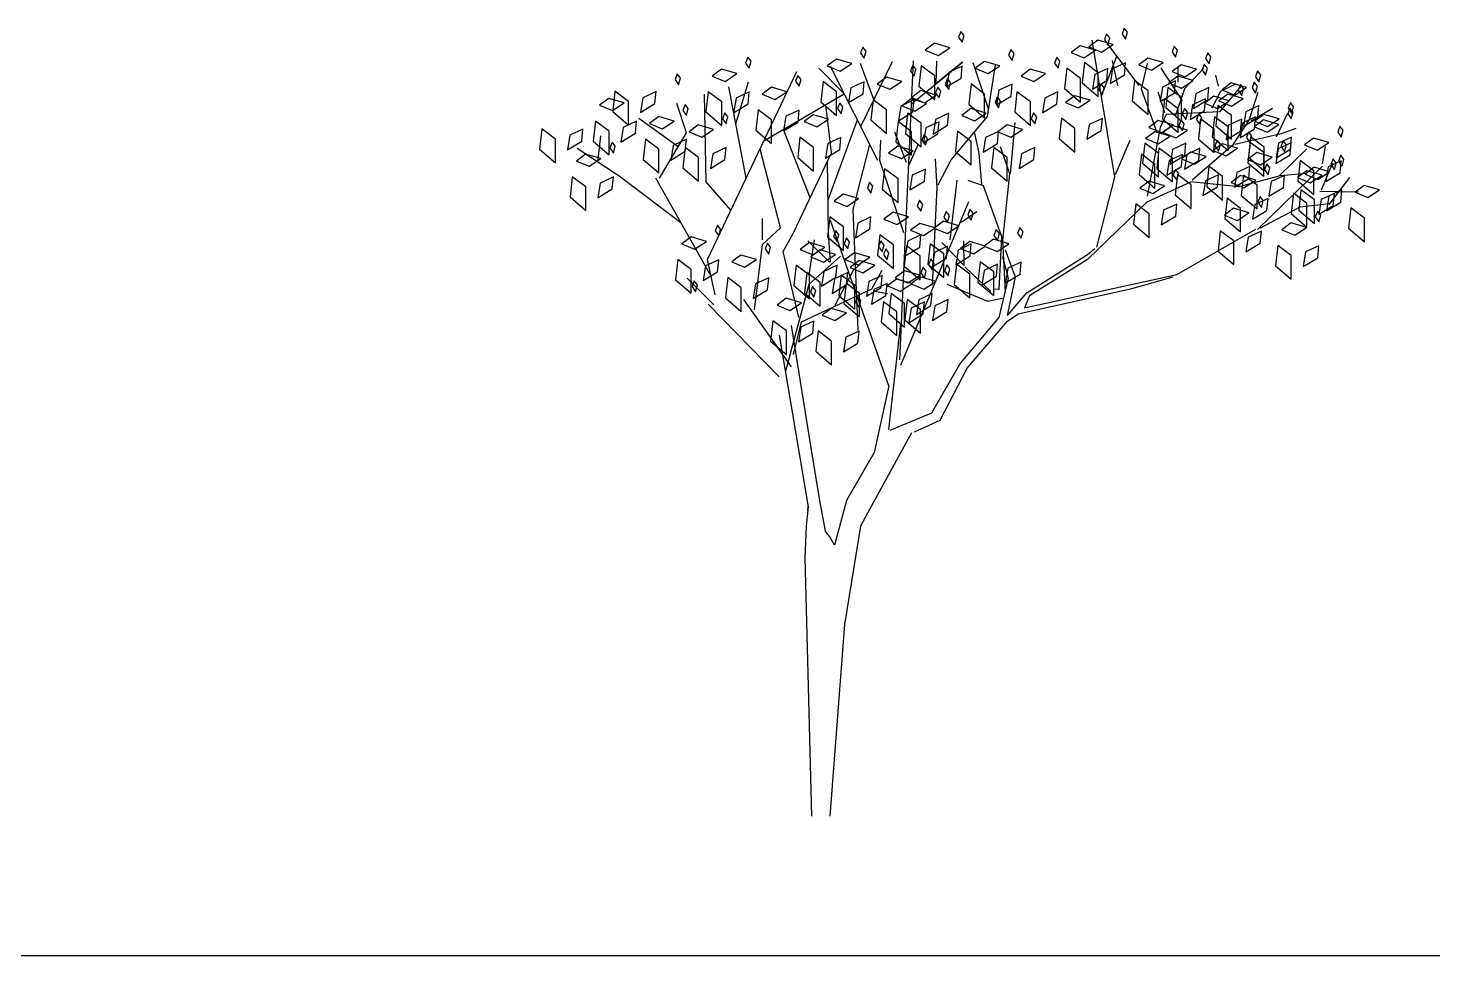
# Model space of a CAD drawing. Header units: millimetres. Extents: x 684983 to 685377, y 990360 to 990509.
# Drawn here: x 685003.372 to 685005.682, y 990367.309 to 990368.835 of the extents above; entities that cross this region are included whole.
import ezdxf

# ---------------------------------------------------------------- set-up
doc = ezdxf.new("R2010")
doc.units = ezdxf.units.MM
for name, color, linetype in [('GUAVA TREE', 7, 'Continuous'), ('TITLE', 6, 'Continuous'), ('trees', 104, 'Continuous')]:
    doc.layers.add(name, color=color, linetype=linetype)

# ---------------------------------------------------------------- blocks, each defined once
blk = doc.blocks.new('A$C79224DEA')
at = {"layer": 'trees', "color": 49, "true_color": 0x594322}
for p, q in [((2.8874, 3.2081), (2.775, 3.8962)), ((0.8423, 2.7947), (1.292, 3.7392)), ((3.5625, 3.4953), (3.607, 3.6356)), ((3.6793, 3.5533), (3.5724, 3.4904)), ((3.7527, 3.5266), (3.6978, 3.4092)), ((1.4482, 3.095), (1.5953, 3.4966)), ((3.1157, 3.4579), (3.0509, 3.1132)), ((3.1457, 3.5231), (3.1157, 3.4579)), ((3.4846, 3.3751), (3.5625, 3.4953)), ((1.3581, 3.1045), (1.2243, 3.4488)), ((1.7088, 3.2916), (1.7138, 3.3943)), ((2.8911, 3.2214), (2.9653, 3.3951)), ((3.7224, 3.427), (3.4897, 3.3732)), ((3.7963, 3.4526), (3.7224, 3.427)), ((1.2102, 2.9535), (1.1067, 3.35)), ((1.2755, 2.9299), (1.4653, 3.3314)), ((1.5748, 3.046), (1.6578, 3.373)), ((2.2203, 3.1744), (2.2068, 3.3299)), ((3.2769, 3.1947), (3.4846, 3.3751)), ((1.4508, 2.9299), (1.4452, 3.2888)), ((1.828, 2.9299), (1.7088, 3.2916)), ((1.9967, 3.1576), (1.9868, 3.3005)), ((2.0017, 3.171), (2.0662, 3.2961)), ((0.9606, 3.043), (0.837, 3.1859)), ((2.0612, 2.8942), (2.096, 3.1934)), ((2.2284, 3.1645), (2.1517, 3.1912)), ((2.3261, 2.8905), (2.3614, 3.2256)), ((2.7984, 2.8574), (2.8874, 3.2081)), ((3.0506, 3.0845), (3.2695, 3.1847)), ((3.511, 3.1604), (3.2674, 3.1852)), ((3.711, 3.2145), (3.511, 3.1604)), ((3.7176, 3.2177), (3.8502, 3.2281)), ((2.3213, 2.9085), (2.2284, 3.1645)), ((3.8161, 3.0582), (3.6144, 2.9509)), ((3.199, 2.7204), (3.5959, 2.9476)), ((1.2026, 2.4152), (1.3485, 1.5535)), ((1.2622, 2.4643), (1.3617, 1.8495)), ((1.7535, 2.1606), (1.6791, 1.8257)), ((1.8668, 1.925), (1.6461, 1.5209)), ((1.3618, 1.8492), (1.4061, 1.5756)), ((1.6791, 1.8257), (1.5401, 1.5845))]:
    blk.add_line(p, q, dxfattribs=at)
at = {"layer": 'trees', "color": 99, "true_color": 0x1a511e}
for p, q in [((2.8206, 3.6173), (2.8983, 3.8157)), ((3.0098, 3.669), (2.8524, 3.8761)), ((1.9917, 3.6792), (1.9943, 3.7919)), ((2.1225, 3.7867), (1.9917, 3.6792)), ((2.2544, 3.5523), (2.1767, 3.7831)), ((2.2484, 3.5133), (2.2882, 3.7731)), ((2.9031, 3.669), (2.8762, 3.7951)), ((3.0224, 3.65), (3.0512, 3.7791)), ((3.228, 3.5928), (3.1213, 3.7556)), ((3.2059, 3.6863), (3.2064, 3.7582)), ((3.4086, 3.6651), (3.3943, 3.7208)), ((3.4937, 3.6758), (3.4182, 3.6388)), ((3.4182, 3.6388), (3.375, 3.5557)), ((0.2924, 3.2841), (0.3078, 3.4155)), ((2.2068, 3.3299), (2.184, 3.4364)), ((3.9307, 3.2749), (3.9461, 3.3631)), ((3.9264, 3.1457), (3.9831, 3.2811)), ((3.9635, 3.0718), (4.0676, 3.2068)), ((3.9165, 3.1392), (4.1112, 3.1345)), ((2.1158, 2.9835), (2.1952, 3.0371)), ((1.4607, 2.7825), (1.4508, 2.9299)), ((2.1288, 2.7677), (2.0201, 2.8814)), ((2.1321, 2.7644), (2.1298, 2.8888)), ((2.3238, 2.8097), (2.3524, 2.7015)), ((1.4847, 2.5652), (1.5762, 2.7417)), ((1.6677, 2.6475), (1.72, 2.7417)), ((1.2363, 2.2357), (1.354, 2.6711)), ((1.3148, 2.4828), (1.6677, 2.6475)), ((1.6807, 2.6358), (1.7461, 2.624)), ((1.2755, 2.3181), (1.3148, 2.4828))]:
    blk.add_line(p, q, dxfattribs=at)
at = {"layer": 'trees', "color": 47, "true_color": 0x8d6a35}
for p, q in [((1.5291, 3.6278), (1.4019, 3.7567)), ((1.6989, 3.2916), (1.46, 3.7645)), ((1.6778, 3.5986), (1.6107, 3.7803)), ((1.612, 3.4637), (1.7712, 3.7902)), ((0.9853, 3.4774), (1.0484, 3.6878)), ((1.0369, 3.2034), (0.9504, 3.6622)), ((1.1264, 3.3913), (1.5291, 3.6278)), ((3.1008, 3.4319), (3.0224, 3.65)), ((3.1396, 3.532), (3.1063, 3.6356)), ((0.7369, 3.4315), (0.6883, 3.5785)), ((1.4653, 3.3314), (1.4364, 3.5733)), ((3.4141, 3.5374), (3.1457, 3.5231)), ((0.6955, 3.3617), (0.4979, 3.5034)), ((2.0658, 3.2953), (2.2484, 3.5133)), ((2.3647, 3.2256), (2.3879, 3.4839)), ((0.6019, 3.2039), (0.7369, 3.4315)), ((1.8428, 3.2827), (1.7833, 3.4345)), ((0.4, 3.2131), (0.1879, 3.3529)), ((1.8528, 3.2648), (1.9024, 3.3764)), ((2.3614, 3.2256), (2.3134, 3.3618)), ((3.8511, 3.3492), (3.711, 3.2145)), ((0.7092, 2.9799), (0.4, 3.2131)), ((0.5825, 3.2048), (0.8611, 2.7101)), ((1.5997, 2.4387), (1.5748, 3.046)), ((1.8131, 2.2645), (2.1555, 3.0862)), ((2.751, 2.7945), (3.0506, 3.0845)), ((3.9635, 3.0751), (3.8161, 3.0582)), ((1.1187, 2.8946), (1.1187, 3.0005)), ((1.7535, 2.1606), (1.4607, 2.9912)), ((1.1187, 2.8711), (1.2102, 2.9535)), ((1.2233, 2.8358), (1.2755, 2.9299)), ((2.3078, 2.6453), (2.3213, 2.9085)), ((1.0795, 2.5417), (1.1187, 2.8711)), ((2.3388, 2.6336), (2.3261, 2.8905)), ((2.3885, 2.7061), (2.3388, 2.8423)), ((2.751, 2.8211), (2.7873, 2.8507)), ((0.8815, 2.6182), (0.8423, 2.7947)), ((2.2652, 2.6341), (2.1369, 2.7562)), ((2.4462, 2.6274), (2.751, 2.8211)), ((2.751, 2.7945), (2.4604, 2.6132)), ((0.7415, 2.7008), (0.8755, 2.5669)), ((2.3524, 2.7015), (2.3051, 2.5039)), ((2.3494, 2.5134), (2.3885, 2.7061)), ((2.4343, 2.5517), (3.199, 2.7204)), ((2.9737, 2.6492), (3.1802, 2.7078)), ((2.0446, 2.6718), (2.2485, 2.5852)), ((2.3078, 2.6453), (2.2784, 2.6455)), ((2.3494, 2.5134), (2.4462, 2.6274)), ((2.4032, 2.5227), (2.9737, 2.6492)), ((2.4604, 2.6132), (2.4343, 2.5517)), ((0.8468, 2.5706), (1.2026, 2.2065)), ((1.0239, 2.595), (1.2622, 2.2556)), ((2.2485, 2.5852), (2.3238, 2.601)), ((1.7535, 1.9418), (1.8131, 2.4732)), ((2.3051, 2.5039), (2.1136, 2.2763)), ((2.1461, 2.2499), (2.3491, 2.4855)), ((2.3491, 2.4855), (2.4032, 2.5227)), ((2.1136, 2.2763), (1.9677, 2.0239)), ((2.0116, 1.9876), (2.1461, 2.2499)), ((1.9677, 2.0239), (1.7576, 1.9372)), ((1.8819, 1.9297), (2.0116, 1.9876)), ((1.3485, 1.5535), (1.3386, 1.4553)), ((1.3465, 1.5354), (1.3485, 1.5535)), ((1.4061, 1.5756), (1.4329, 1.4329)), ((1.5401, 1.5845), (1.4805, 1.3613)), ((1.6461, 1.5209), (1.6104, 1.4563)), ((1.3386, 1.4553), (1.3324, 1.299)), ((1.4577, 1.4017), (1.4329, 1.4329)), ((1.6104, 1.4563), (1.5314, 0.9628)), ((1.4805, 1.3613), (1.4577, 1.4017)), ((1.3324, 1.299), (1.3652, 0)), ((1.5314, 0.9628), (1.4577, 0))]:
    blk.add_line(p, q, dxfattribs=at)
at = {"layer": 'trees', "color": 55, "true_color": 0x97922b}
for p, q in [((1.8081, 2.2913), (1.877, 3.7928)), ((3.9306, 3.2635), (3.6042, 2.9454)), ((1.9719, 2.6664), (1.9967, 3.1576)), ((1.354, 2.6711), (1.5108, 2.8123))]:
    blk.add_line(p, q, dxfattribs=at)
at = {"layer": 'trees', "color": 62, "true_color": 0xacc205}
for p, q in [((1.8671, 3.577), (2.1225, 3.7867)), ((3.3324, 3.754), (3.2383, 3.6516)), ((0.837, 3.1859), (0.8274, 3.6257)), ((3.2383, 3.6516), (3.1931, 3.5195)), ((3.5231, 3.6674), (3.4141, 3.5374)), ((1.5762, 2.7417), (1.6285, 2.7887))]:
    blk.add_line(p, q, dxfattribs=at)
at = {"layer": 'trees', "color": 42, "true_color": 0xd28328}
for p, q in [((1.354, 2.7181), (1.3801, 2.8946)), ((1.3017, 2.5064), (1.2233, 2.8358)), ((1.4557, 2.7825), (1.3465, 2.8897))]:
    blk.add_line(p, q, dxfattribs=at)
at = {"layer": 'trees', "color": 99, "true_color": 0x1a511e}
for points in [[(2.9515, 3.9372), (2.9356, 3.9574), (2.9243, 3.9284), (2.9423, 3.9024)], [(2.1311, 3.9207), (2.1151, 3.9409), (2.1039, 3.912), (2.1218, 3.8859)], [(2.8029, 3.8975), (2.7569, 3.863), (2.8209, 3.8364), (2.88, 3.875)], [(2.8628, 3.9086), (2.8469, 3.9288), (2.8356, 3.8998), (2.8536, 3.8738)], [(1.0617, 3.7907), (1.0457, 3.8109), (1.0345, 3.7819), (1.0524, 3.7559)], [(1.6388, 3.8416), (1.6229, 3.8618), (1.6116, 3.8328), (1.6296, 3.8068)], [(2.3819, 3.8299), (2.3659, 3.8501), (2.3547, 3.8212), (2.3726, 3.7951)], [(2.612, 3.7907), (2.5961, 3.8109), (2.5848, 3.7819), (2.6028, 3.7559)], [(2.7141, 3.8689), (2.6682, 3.8344), (2.7322, 3.8078), (2.7913, 3.8464)], [(3.2023, 3.8464), (3.1864, 3.8666), (3.1751, 3.8376), (3.1931, 3.8116)], [(3.3702, 3.8128), (3.3543, 3.833), (3.3431, 3.804), (3.361, 3.778)], [(2.116, 3.7065), (2.1217, 3.7669), (2.0555, 3.7358), (2.0436, 3.6623)], [(2.8477, 3.6944), (2.8534, 3.7547), (2.7872, 3.7237), (2.7754, 3.6501)], [(3.0536, 3.8067), (3.0077, 3.7722), (3.0717, 3.7456), (3.1308, 3.7842)], [(3.3532, 3.7562), (3.3373, 3.7764), (3.3261, 3.7475), (3.344, 3.7214)], [(3.621, 3.722), (3.6051, 3.7422), (3.5938, 3.7132), (3.6118, 3.6872)], [(0.7069, 3.7079), (0.691, 3.7281), (0.6798, 3.6992), (0.6977, 3.6731)], [(1.3124, 3.6999), (1.2965, 3.7201), (1.2853, 3.6911), (1.3032, 3.6651)], [(1.4913, 3.6377), (1.4234, 3.6886), (1.4121, 3.5868), (1.4913, 3.519)], [(1.7409, 3.7111), (1.695, 3.6766), (1.759, 3.65), (1.8181, 3.6886)], [(2.0632, 3.6832), (2.0472, 3.7034), (2.036, 3.6745), (2.0539, 3.6484)], [(2.8352, 3.6575), (2.8193, 3.6777), (2.808, 3.6487), (2.826, 3.6227)], [(3.0548, 3.6425), (2.9869, 3.6934), (2.9756, 3.5916), (3.0548, 3.5238)], [(3.1872, 3.6322), (3.1929, 3.6925), (3.1267, 3.6615), (3.1149, 3.5879)], [(3.5343, 3.6544), (3.5184, 3.6746), (3.5071, 3.6457), (3.5251, 3.6196)], [(3.604, 3.6654), (3.5881, 3.6856), (3.5769, 3.6567), (3.5948, 3.6306)], [(0.3472, 3.604), (0.3012, 3.5695), (0.3652, 3.5429), (0.4243, 3.5815)], [(1.0466, 3.5765), (1.0523, 3.6368), (0.9861, 3.6058), (0.9742, 3.5323)], [(1.8661, 3.6014), (1.8202, 3.5669), (1.8841, 3.5403), (1.9432, 3.5789)], [(2.0148, 3.641), (1.9988, 3.6612), (1.9876, 3.6323), (2.0055, 3.6063)], [(2.314, 3.5924), (2.298, 3.6126), (2.2868, 3.5837), (2.3047, 3.5576)], [(3.2058, 3.5524), (3.1379, 3.6033), (3.1266, 3.5015), (3.2058, 3.4336)], [(3.2228, 3.6089), (3.1549, 3.6598), (3.1435, 3.558), (3.2228, 3.4902)], [(3.4554, 3.6257), (3.4094, 3.5913), (3.4734, 3.5646), (3.5325, 3.6032)], [(0.7466, 3.5528), (0.7307, 3.573), (0.7195, 3.5441), (0.7374, 3.5181)], [(0.9454, 3.511), (0.9294, 3.5312), (0.9182, 3.5022), (0.9361, 3.4762)], [(1.165, 3.496), (1.0971, 3.5469), (1.0858, 3.4451), (1.165, 3.3773)], [(1.2974, 3.4857), (1.3031, 3.546), (1.2369, 3.515), (1.225, 3.4415)], [(1.5225, 3.5619), (1.5066, 3.5821), (1.4953, 3.5531), (1.5133, 3.5271)], [(1.8745, 3.5366), (1.8802, 3.5969), (1.814, 3.5659), (1.8022, 3.4923)], [(2.0481, 3.4691), (2.0538, 3.5294), (1.9876, 3.4984), (1.9758, 3.4248)], [(2.4957, 3.511), (2.4798, 3.5312), (2.4685, 3.5022), (2.4865, 3.4762)], [(3.2539, 3.5331), (3.238, 3.5533), (3.2267, 3.5243), (3.2447, 3.4983)], [(3.325, 3.5074), (3.309, 3.5276), (3.2978, 3.4987), (3.3157, 3.4726)], [(1.8673, 3.4372), (1.7994, 3.4881), (1.7881, 3.3863), (1.8673, 3.3185)], [(3.1053, 3.4934), (3.0593, 3.4589), (3.1233, 3.4323), (3.1824, 3.4709)], [(3.2369, 3.4765), (3.221, 3.4967), (3.2098, 3.4678), (3.2277, 3.4417)], [(3.5192, 3.4403), (3.5249, 3.5006), (3.4587, 3.4696), (3.4469, 3.396)], [(3.5889, 3.4512), (3.5947, 3.5116), (3.5284, 3.4805), (3.5166, 3.407)], [(3.6364, 3.524), (3.5905, 3.4895), (3.6545, 3.4628), (3.7136, 3.5014)], [(0.2116, 3.3897), (0.2173, 3.45), (0.1511, 3.419), (0.1393, 3.3454)], [(0.7315, 3.3387), (0.7372, 3.399), (0.671, 3.368), (0.6592, 3.2944)], [(1.5074, 3.3477), (1.5131, 3.408), (1.4469, 3.377), (1.4351, 3.3035)], [(1.9469, 3.4035), (1.9309, 3.4237), (1.9197, 3.3948), (1.9376, 3.3688)], [(2.1665, 3.3886), (2.0986, 3.4395), (2.0873, 3.3377), (2.1665, 3.2699)], [(3.0883, 3.4369), (3.0424, 3.4024), (3.1063, 3.3758), (3.1654, 3.4144)], [(3.418, 3.3748), (3.4021, 3.3949), (3.3908, 3.366), (3.4088, 3.34)], [(3.5757, 3.4166), (3.5598, 3.4368), (3.5486, 3.4079), (3.5665, 3.3818)], [(3.6376, 3.3598), (3.5697, 3.4107), (3.5584, 3.3089), (3.6376, 3.2411)], [(3.7493, 3.3717), (3.7334, 3.3919), (3.7222, 3.363), (3.7401, 3.3369)], [(0.3795, 3.364), (0.3636, 3.3842), (0.3524, 3.3552), (0.3703, 3.3292)], [(0.7979, 3.3072), (0.73, 3.3581), (0.7187, 3.2563), (0.7979, 3.1884)], [(2.3482, 3.3072), (2.2803, 3.3581), (2.269, 3.2563), (2.3482, 3.1884)], [(3.1065, 3.3293), (3.0386, 3.3801), (3.0272, 3.2784), (3.1065, 3.2105)], [(3.1775, 3.3036), (3.1096, 3.3545), (3.0983, 3.2527), (3.1775, 3.1848)], [(3.2693, 3.3351), (3.2234, 3.3006), (3.2874, 3.274), (3.3465, 3.3126)], [(3.3099, 3.2932), (3.3156, 3.3536), (3.2494, 3.3225), (3.2375, 3.249)], [(3.4271, 3.3769), (3.3812, 3.3425), (3.4451, 3.3158), (3.5042, 3.3544)], [(3.6007, 3.332), (3.5547, 3.2976), (3.6187, 3.2709), (3.6778, 3.3095)], [(3.7682, 3.3215), (3.7739, 3.3818), (3.7077, 3.3508), (3.6959, 3.2773)], [(3.2086, 3.2277), (3.1927, 3.2479), (3.1815, 3.219), (3.1994, 3.1929)], [(3.4283, 3.2128), (3.3604, 3.2637), (3.3491, 3.1619), (3.4283, 3.094)], [(3.5607, 3.2024), (3.5664, 3.2628), (3.5001, 3.2317), (3.4883, 3.1582)], [(3.667, 3.256), (3.651, 3.2762), (3.6398, 3.2473), (3.6577, 3.2212)], [(3.8892, 3.2585), (3.8433, 3.2241), (3.9073, 3.1974), (3.9664, 3.236)], [(4.0001, 3.2809), (3.9842, 3.3011), (3.9729, 3.2722), (3.9909, 3.2461)], [(0.3644, 3.1498), (0.3702, 3.2101), (0.3039, 3.1791), (0.2921, 3.1056)], [(1.6727, 3.163), (1.6568, 3.1832), (1.6456, 3.1543), (1.6635, 3.1282)], [(3.06, 3.1881), (3.0141, 3.1536), (3.078, 3.127), (3.1371, 3.1655)], [(3.5183, 3.2163), (3.4724, 3.1819), (3.5364, 3.1552), (3.5955, 3.1938)], [(3.8515, 3.2412), (3.8055, 3.2068), (3.8695, 3.1801), (3.9286, 3.2187)], [(3.633, 3.092), (3.6171, 3.1122), (3.6058, 3.0833), (3.6238, 3.0572)], [(3.8526, 3.0771), (3.7847, 3.128), (3.7734, 3.0262), (3.8526, 2.9583)], [(4.0228, 3.084), (4.0285, 3.1443), (3.9623, 3.1133), (3.9505, 3.0398)], [(1.9235, 3.0722), (1.9076, 3.0924), (1.8964, 3.0635), (1.9143, 3.0374)], [(2.0575, 3.016), (2.0416, 3.0362), (2.0303, 3.0072), (2.0483, 2.9812)], [(2.1763, 3.0273), (2.1604, 3.0475), (2.1492, 3.0186), (2.1671, 2.9925)], [(3.0612, 3.0239), (2.9933, 3.0748), (2.982, 2.973), (3.0612, 2.9052)], [(3.1936, 3.0136), (3.1993, 3.0739), (3.1331, 3.0429), (3.1212, 2.9693)], [(3.4844, 3.0524), (3.4384, 3.0179), (3.5024, 2.9912), (3.5615, 3.0298)], [(3.9216, 3.0185), (3.9057, 3.0387), (3.8944, 3.0098), (3.9123, 2.9837)], [(0.9089, 2.9481), (0.893, 2.9683), (0.8817, 2.9394), (0.8996, 2.9133)], [(1.6577, 2.9488), (1.6634, 3.0092), (1.5972, 2.9781), (1.5853, 2.9046)], [(2.0277, 2.9876), (1.9817, 2.9532), (2.0457, 2.9265), (2.1048, 2.9651)], [(0.7602, 2.9085), (0.7143, 2.874), (0.7783, 2.8474), (0.8374, 2.886)], [(1.503, 2.9199), (1.4871, 2.9401), (1.4758, 2.9111), (1.4938, 2.8851)], [(2.3083, 2.9252), (2.2924, 2.9454), (2.2811, 2.9164), (2.2991, 2.8904)], [(2.4271, 2.9365), (2.4112, 2.9567), (2.4, 2.9278), (2.4179, 2.9017)], [(3.4856, 2.8882), (3.4177, 2.9391), (3.4063, 2.8373), (3.4856, 2.7695)], [(1.1597, 2.8573), (1.1437, 2.8775), (1.1325, 2.8486), (1.1504, 2.8225)], [(1.3543, 2.8802), (1.3084, 2.8457), (1.3724, 2.8191), (1.4315, 2.8577)], [(1.7293, 2.869), (1.7134, 2.8892), (1.7022, 2.8602), (1.7201, 2.8342)], [(2.1613, 2.8131), (2.167, 2.8734), (2.1007, 2.8424), (2.0889, 2.7689)], [(0.7614, 2.7443), (0.6935, 2.7952), (0.6822, 2.6934), (0.7614, 2.6256)], [(0.8938, 2.734), (0.8995, 2.7943), (0.8333, 2.7633), (0.8215, 2.6897)], [(1.9412, 2.7363), (1.9253, 2.7565), (1.914, 2.7276), (1.932, 2.7015)], [(2.06, 2.7476), (2.0441, 2.7678), (2.0329, 2.7389), (2.0508, 2.7128)], [(2.2797, 2.7327), (2.2118, 2.7836), (2.2004, 2.6818), (2.2797, 2.6139)], [(0.7926, 2.6685), (0.7767, 2.6886), (0.7654, 2.6597), (0.7833, 2.6337)], [(1.0122, 2.6535), (0.9443, 2.7044), (0.933, 2.6026), (1.0122, 2.5348)], [(1.1446, 2.6432), (1.1503, 2.7035), (1.0841, 2.6725), (1.0723, 2.5989)], [(1.409, 2.6795), (1.3411, 2.7304), (1.3298, 2.6286), (1.409, 2.5608)], [(1.5819, 2.6651), (1.514, 2.716), (1.5027, 2.6143), (1.5819, 2.5464)], [(1.7925, 2.6966), (1.7466, 2.6622), (1.8106, 2.6355), (1.8697, 2.6741)], [(1.9114, 2.7079), (1.8654, 2.6735), (1.9294, 2.6468), (1.9885, 2.6854)], [(1.3867, 2.6402), (1.3708, 2.6604), (1.3595, 2.6314), (1.3775, 2.6054)], [(1.965, 2.564), (1.9707, 2.6243), (1.9045, 2.5933), (1.8927, 2.5198)], [(1.613, 2.5893), (1.5971, 2.6095), (1.5859, 2.5805), (1.6038, 2.5545)], [(1.7937, 2.5325), (1.7258, 2.5834), (1.7145, 2.4816), (1.7937, 2.4137)], [(1.2392, 2.4364), (1.1713, 2.4872), (1.16, 2.3855), (1.2392, 2.3176)]]:
    blk.add_lwpolyline(points, close=True, dxfattribs=at)
at = {"layer": 'trees', "color": 62, "true_color": 0xacc205}
for points in [[(1.9824, 3.8811), (1.9365, 3.8466), (2.0005, 3.8199), (2.0596, 3.8585)], [(1.4901, 3.8019), (1.4442, 3.7674), (1.5082, 3.7408), (1.5673, 3.7794)], [(2.2332, 3.7902), (2.1873, 3.7558), (2.2512, 3.7291), (2.3103, 3.7677)], [(2.7153, 3.7047), (2.6474, 3.7556), (2.6361, 3.6538), (2.7153, 3.586)], [(2.804, 3.7333), (2.7361, 3.7842), (2.7248, 3.6824), (2.804, 3.6146)], [(2.9364, 3.723), (2.9421, 3.7833), (2.8759, 3.7523), (2.8641, 3.6788)], [(3.2216, 3.7731), (3.1756, 3.7386), (3.2396, 3.712), (3.2987, 3.7506)], [(1.6237, 3.6274), (1.6294, 3.6877), (1.5632, 3.6567), (1.5514, 3.5832)], [(3.2046, 3.7165), (3.1587, 3.6821), (3.2226, 3.6554), (3.2817, 3.694)], [(0.4463, 3.5889), (0.3784, 3.6398), (0.3671, 3.538), (0.4463, 3.4702)], [(0.9142, 3.5868), (0.8463, 3.6377), (0.835, 3.536), (0.9142, 3.4681)], [(1.1638, 3.6602), (1.1179, 3.6257), (1.1818, 3.5991), (1.2409, 3.6377)], [(2.4646, 3.5868), (2.3967, 3.6377), (2.3853, 3.536), (2.4646, 3.4681)], [(3.3551, 3.5986), (3.3608, 3.6589), (3.2946, 3.6279), (3.2828, 3.5544)], [(1.9157, 3.4794), (1.8478, 3.5303), (1.8365, 3.4285), (1.9157, 3.3607)], [(0.3484, 3.4398), (0.2805, 3.4907), (0.2692, 3.3889), (0.3484, 3.3211)], [(0.598, 3.5132), (0.552, 3.4787), (0.616, 3.4521), (0.6751, 3.4907)], [(0.7967, 3.4713), (0.7508, 3.4369), (0.8147, 3.4102), (0.8738, 3.4488)], [(1.9997, 3.4269), (2.0054, 3.4872), (1.9392, 3.4562), (1.9273, 3.3826)], [(2.6877, 3.4537), (2.6198, 3.5045), (2.6085, 3.4028), (2.6877, 3.3349)], [(3.3868, 3.4506), (3.3189, 3.5015), (3.3076, 3.3997), (3.3868, 3.3319)], [(3.2388, 3.3189), (3.2445, 3.3792), (3.1783, 3.3482), (3.1665, 3.2747)], [(1.7994, 3.1997), (1.7315, 3.2506), (1.7202, 3.1488), (1.7994, 3.081)], [(3.2705, 3.1709), (3.2026, 3.2218), (3.1913, 3.12), (3.2705, 3.0522)], [(3.4029, 3.1606), (3.4086, 3.2209), (3.3424, 3.1899), (3.3306, 3.1163)], [(3.7342, 3.1575), (3.7399, 3.2178), (3.6737, 3.1868), (3.6619, 3.1133)], [(3.5195, 3.0522), (3.4516, 3.1031), (3.4403, 3.0013), (3.5195, 2.9334)], [(1.7749, 3.0325), (1.7289, 2.9981), (1.7929, 2.9714), (1.852, 3.01)], [(1.7761, 2.8684), (1.7082, 2.9193), (1.6969, 2.8175), (1.7761, 2.7496)], [(1.9085, 2.858), (1.9142, 2.9183), (1.8479, 2.8873), (1.8361, 2.8138)], [(1.5807, 2.8293), (1.5347, 2.7948), (1.5987, 2.7682), (1.6578, 2.8068)], [(3.7741, 2.8147), (3.7062, 2.8656), (3.6949, 2.7638), (3.7741, 2.6959)], [(3.9065, 2.8043), (3.9122, 2.8647), (3.846, 2.8336), (3.8342, 2.7601)], [(1.6051, 2.7894), (1.5592, 2.7549), (1.6232, 2.7283), (1.6823, 2.7669)], [(1.7142, 2.6548), (1.72, 2.7151), (1.6537, 2.6841), (1.6419, 2.6106)], [(1.8315, 2.7385), (1.7855, 2.704), (1.8495, 2.6774), (1.9086, 2.716)], [(1.7387, 2.6149), (1.7444, 2.6752), (1.6782, 2.6442), (1.6664, 2.5706)], [(1.4644, 2.5496), (1.4184, 2.5152), (1.4824, 2.4885), (1.5415, 2.5271)], [(1.5979, 2.3751), (1.6037, 2.4354), (1.5374, 2.4044), (1.5256, 2.3309)]]:
    blk.add_lwpolyline(points, close=True, dxfattribs=at)
at = {"layer": 'trees', "color": 42, "true_color": 0xd28328}
for points in [[(0.913, 3.751), (0.8671, 3.7165), (0.931, 3.6899), (0.9901, 3.7285)], [(2.4634, 3.751), (2.4174, 3.7165), (2.4814, 3.6899), (2.5405, 3.7285)], [(2.3668, 3.6157), (2.3725, 3.6761), (2.3063, 3.645), (2.2944, 3.5715)], [(3.4724, 3.6823), (3.4264, 3.6478), (3.4904, 3.6212), (3.5495, 3.6598)], [(0.5787, 3.5785), (0.5844, 3.6389), (0.5182, 3.6078), (0.5064, 3.5343)], [(1.7421, 3.5469), (1.6742, 3.5978), (1.6629, 3.496), (1.7421, 3.4282)], [(3.3382, 3.542), (3.3439, 3.6024), (3.2777, 3.5713), (3.2658, 3.4978)], [(3.3857, 3.6148), (3.3397, 3.5803), (3.4037, 3.5537), (3.4628, 3.5922)], [(3.4735, 3.5181), (3.4056, 3.569), (3.3943, 3.4672), (3.4735, 3.3994)], [(3.6059, 3.5078), (3.6116, 3.5681), (3.5454, 3.5371), (3.5336, 3.4635)], [(3.7833, 3.5357), (3.7673, 3.5559), (3.7561, 3.5269), (3.774, 3.5009)], [(3.7851, 3.5636), (3.7692, 3.5838), (3.7579, 3.5549), (3.7759, 3.5288)], [(0.4808, 3.4295), (0.4865, 3.4898), (0.4202, 3.4588), (0.4084, 3.3852)], [(2.3471, 3.4713), (2.3011, 3.4369), (2.3651, 3.4102), (2.4242, 3.4488)], [(2.8201, 3.4433), (2.8258, 3.5036), (2.7596, 3.4726), (2.7478, 3.3991)], [(4.0341, 3.4449), (4.0181, 3.4651), (4.0069, 3.4361), (4.0248, 3.4101)], [(0.0792, 3.4), (0.0113, 3.4509), (0, 3.3491), (0.0792, 3.2813)], [(3.8854, 3.4052), (3.8395, 3.3708), (3.9034, 3.3441), (3.9625, 3.3827)], [(0.2309, 3.3243), (0.1849, 3.2898), (0.2489, 3.2632), (0.308, 3.3018)], [(1.7982, 3.3639), (1.7523, 3.3294), (1.8162, 3.3028), (1.8753, 3.3414)], [(3.6358, 3.3319), (3.5679, 3.3828), (3.5566, 3.281), (3.6358, 3.2131)], [(3.6519, 3.0418), (3.6576, 3.1021), (3.5914, 3.0711), (3.5795, 2.9976)], [(1.9089, 2.9763), (1.8629, 2.9419), (1.9269, 2.9152), (1.986, 2.9538)], [(3.7729, 2.9788), (3.727, 2.9444), (3.791, 2.9177), (3.8501, 2.9563)], [(2.2785, 2.8968), (2.2325, 2.8624), (2.2965, 2.8357), (2.3556, 2.8743)], [(3.6179, 2.8778), (3.6236, 2.9382), (3.5574, 2.9071), (3.5456, 2.8336)], [(2.1596, 2.8855), (2.1137, 2.8511), (2.1777, 2.8244), (2.2368, 2.863)], [(1.011, 2.8177), (0.9651, 2.7832), (1.0291, 2.7566), (1.0882, 2.7951)], [(1.3555, 2.716), (1.2876, 2.7669), (1.2763, 2.6651), (1.3555, 2.5973)], [(1.3716, 2.426), (1.3773, 2.4863), (1.3111, 2.4553), (1.2993, 2.3818)], [(1.4656, 2.3855), (1.3977, 2.4364), (1.3863, 2.3346), (1.4656, 2.2667)]]:
    blk.add_lwpolyline(points, close=True, dxfattribs=at)
at = {"layer": 'trees', "color": 55, "true_color": 0x97922b}
for points in [[(1.8896, 3.7508), (1.8737, 3.7709), (1.8624, 3.742), (1.8803, 3.716)], [(1.9836, 3.7169), (1.9157, 3.7678), (1.9044, 3.666), (1.9836, 3.5982)], [(2.2344, 3.6261), (2.1665, 3.677), (2.1552, 3.5752), (2.2344, 3.5073)], [(1.9145, 3.6436), (1.8686, 3.6091), (1.9326, 3.5824), (1.9917, 3.621)], [(2.5969, 3.5765), (2.6026, 3.6368), (2.5364, 3.6058), (2.5246, 3.5323)], [(2.6866, 3.6178), (2.6406, 3.5834), (2.7046, 3.5567), (2.7637, 3.5953)], [(2.1653, 3.5528), (2.1194, 3.5183), (2.1833, 3.4916), (2.2424, 3.5302)], [(1.3738, 3.5222), (1.3279, 3.4877), (1.3919, 3.4611), (1.451, 3.4997)], [(3.1763, 3.4677), (3.1304, 3.4333), (3.1943, 3.4066), (3.2534, 3.4452)], [(3.4566, 3.4616), (3.3887, 3.5125), (3.3774, 3.4107), (3.4566, 3.3428)], [(0.5992, 3.349), (0.5313, 3.3999), (0.5199, 3.2981), (0.5992, 3.2303)], [(1.375, 3.3581), (1.3071, 3.4089), (1.2958, 3.3072), (1.375, 3.2393)], [(2.2989, 3.3782), (2.3046, 3.4386), (2.2384, 3.4075), (2.2265, 3.334)], [(3.77, 3.3495), (3.7757, 3.4098), (3.7095, 3.3788), (3.6977, 3.3052)], [(0.9303, 3.2968), (0.936, 3.3571), (0.8698, 3.3261), (0.8579, 3.2526)], [(2.4806, 3.2968), (2.4863, 3.3571), (2.4201, 3.3261), (2.4083, 3.2526)], [(3.0895, 3.2727), (3.0216, 3.3236), (3.0103, 3.2218), (3.0895, 3.154)], [(3.2219, 3.2624), (3.2276, 3.3227), (3.1613, 3.2917), (3.1495, 3.2181)], [(4.0379, 3.2982), (4.022, 3.3184), (4.0107, 3.2895), (4.0287, 3.2634)], [(1.9318, 3.1894), (1.9375, 3.2497), (1.8713, 3.2187), (1.8594, 3.1451)], [(3.8866, 3.2411), (3.8187, 3.2919), (3.8074, 3.1902), (3.8866, 3.1223)], [(4.019, 3.2307), (4.0247, 3.291), (3.9585, 3.26), (3.9466, 3.1865)], [(0.2321, 3.1601), (0.1642, 3.211), (0.1529, 3.1093), (0.2321, 3.0414)], [(3.6019, 3.1679), (3.534, 3.2188), (3.5226, 3.117), (3.6019, 3.0491)], [(1.5241, 3.1233), (1.4782, 3.0889), (1.5421, 3.0622), (1.6012, 3.1008)], [(3.8904, 3.0944), (3.8225, 3.1453), (3.8112, 3.0435), (3.8904, 2.9756)], [(3.985, 3.0667), (3.9907, 3.127), (3.9245, 3.096), (3.9127, 3.0225)], [(4.14, 3.1677), (4.0941, 3.1333), (4.1581, 3.1066), (4.2172, 3.1452)], [(4.1412, 3.0036), (4.0733, 3.0545), (4.062, 2.9527), (4.1412, 2.8848)], [(1.5253, 2.9592), (1.4574, 3.0101), (1.4461, 2.9083), (1.5253, 2.8404)], [(1.5564, 2.8833), (1.5405, 2.9035), (1.5293, 2.8746), (1.5472, 2.8485)], [(1.4078, 2.8437), (1.3619, 2.8092), (1.4258, 2.7825), (1.4849, 2.8211)], [(1.7538, 2.8291), (1.7379, 2.8493), (1.7266, 2.8203), (1.7445, 2.7943)], [(1.91, 2.8122), (1.8421, 2.8631), (1.8308, 2.7613), (1.91, 2.6934)], [(2.0289, 2.8235), (1.961, 2.8744), (1.9497, 2.7726), (2.0289, 2.7047)], [(2.0424, 2.8018), (2.0481, 2.8621), (1.9819, 2.8311), (1.9701, 2.7576)], [(1.4879, 2.7057), (1.4936, 2.766), (1.4274, 2.735), (1.4156, 2.6615)], [(1.9801, 2.7782), (1.9642, 2.7984), (1.953, 2.7694), (1.9709, 2.7434)], [(2.1608, 2.7214), (2.0929, 2.7723), (2.0816, 2.6705), (2.1608, 2.6026)], [(2.2932, 2.711), (2.2989, 2.7713), (2.2327, 2.7403), (2.2209, 2.6668)], [(2.412, 2.7223), (2.4177, 2.7826), (2.3515, 2.7516), (2.3397, 2.6781)], [(1.5414, 2.6692), (1.5471, 2.7295), (1.4809, 2.6985), (1.469, 2.6249)], [(1.6063, 2.6252), (1.5384, 2.6761), (1.5271, 2.5743), (1.6063, 2.5065)], [(1.8327, 2.5743), (1.7648, 2.6252), (1.7534, 2.5235), (1.8327, 2.4556)], [(1.238, 2.6005), (1.1921, 2.5661), (1.2561, 2.5394), (1.3152, 2.578)], [(1.9126, 2.5438), (1.8447, 2.5947), (1.8333, 2.4929), (1.9126, 2.425)], [(1.9261, 2.5221), (1.9318, 2.5825), (1.8656, 2.5514), (1.8538, 2.4779)], [(2.0449, 2.5334), (2.0507, 2.5938), (1.9844, 2.5627), (1.9726, 2.4892)]]:
    blk.add_lwpolyline(points, close=True, dxfattribs=at)
at = {"layer": 'trees', "color": 49, "true_color": 0x594322}
blk.add_lwpolyline([(3.6346, 3.496), (3.5887, 3.4616), (3.6527, 3.4349), (3.7118, 3.4735)], close=True, dxfattribs=at)

msp = doc.modelspace()

# ---------------------------------------------------------------- linework, layer by layer
at = {"layer": 'TITLE', "color": 8}
msp.add_line((685014.9642, 990367.3091), (684982.7636, 990367.3091), dxfattribs=at)

# ---------------------------------------------------------------- block references
at = {"layer": 'GUAVA TREE', "xscale": 0.32749994565455, "yscale": 0.32749994565455, "zscale": 0.32749994565455}
msp.add_blockref('A$C79224DEA', (685004.2131, 990367.539), dxfattribs=at)

doc.saveas('drawing.dxf')
